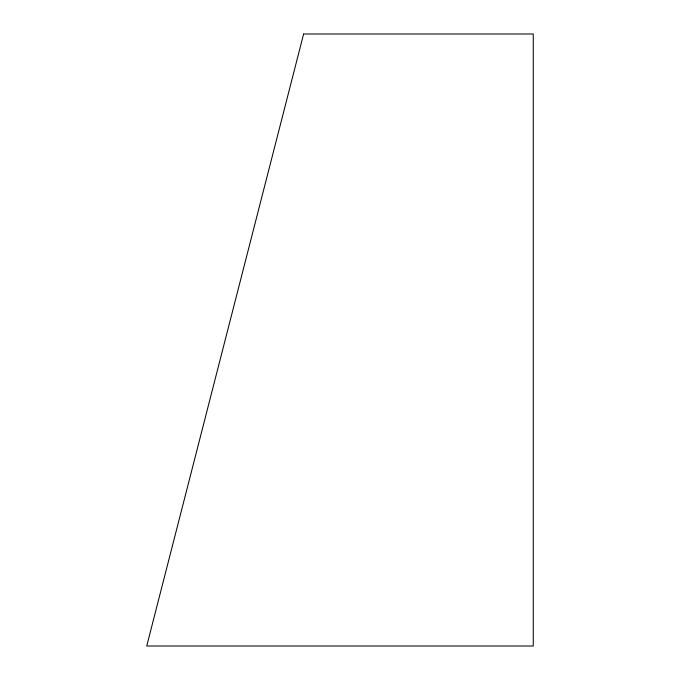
<?xml version="1.0" encoding="UTF-8"?>
<svg xmlns="http://www.w3.org/2000/svg" width="680" height="680" viewBox="0 0 680 680"><rect width="100%" height="100%" fill="white"/><g stroke="black" fill="none" stroke-linecap="round" stroke-linejoin="round"><path stroke-width="1.02" d="M303.62 34L146.736 646L533.264 646L533.264 34L303.62 34"/></g></svg>
